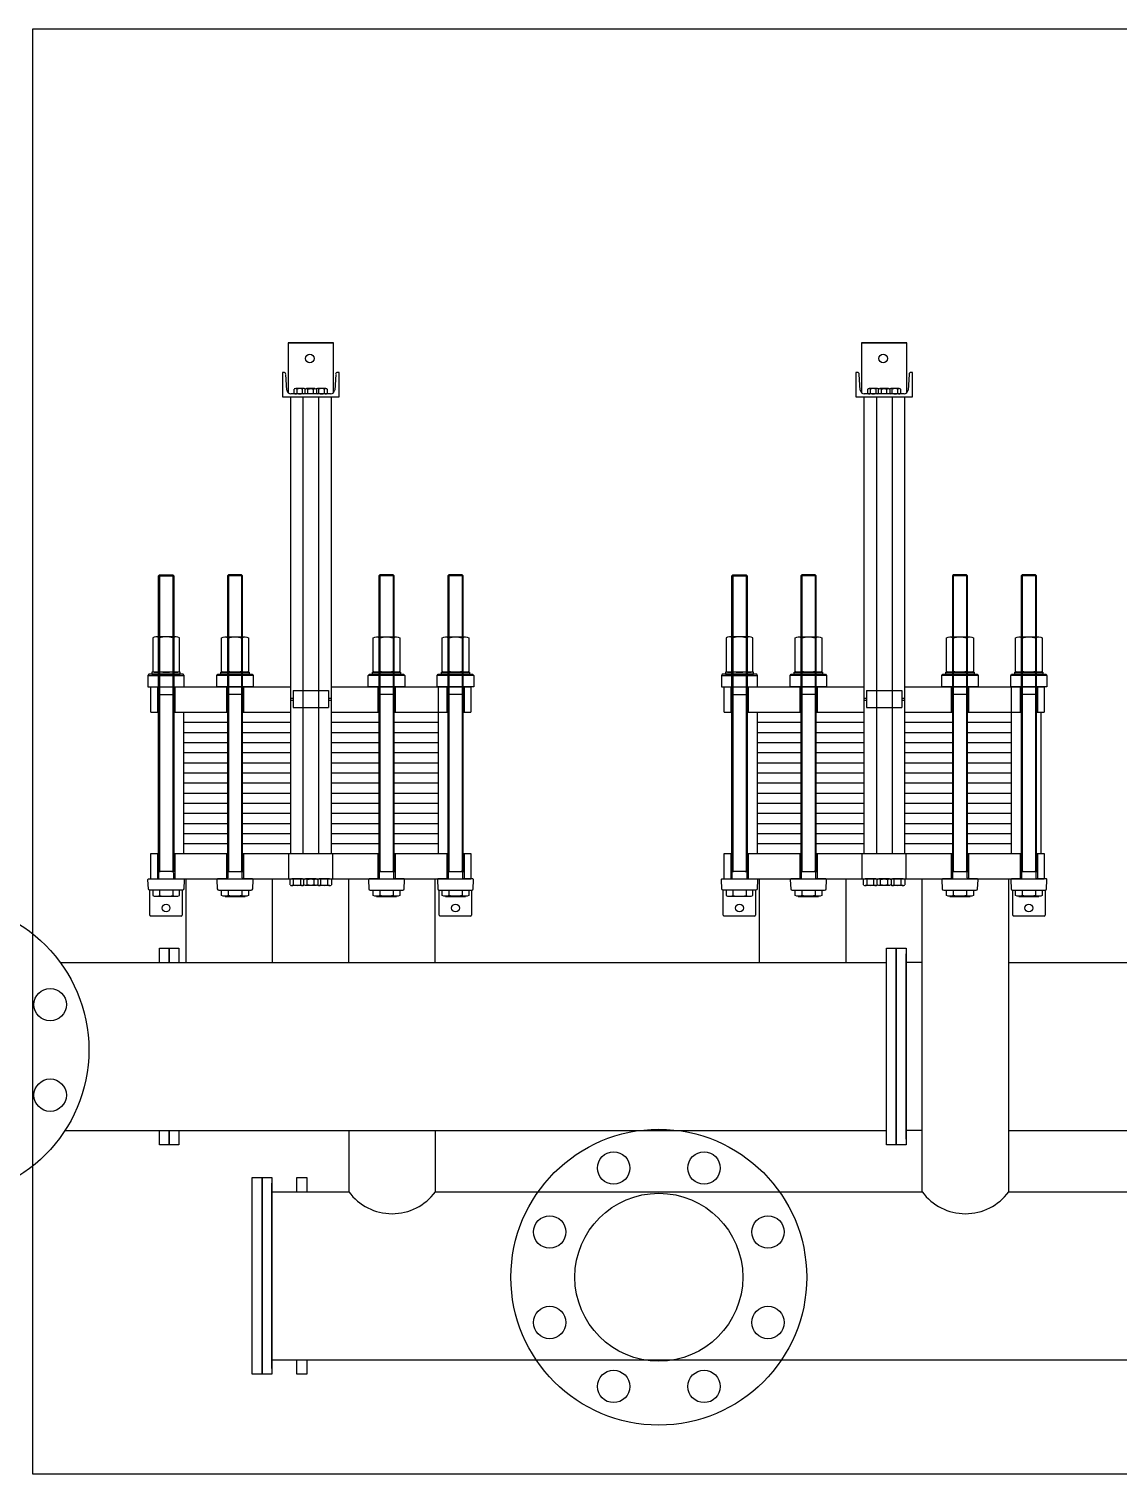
# Model space of a CAD drawing. Header units: millimetres. Extents: x -68052 to -33486, y 712065 to 715598.
# Drawn here: x -52480.8 to -52105.1, y 714070 to 714568.2 of the extents above; entities that cross this region are included whole.
import ezdxf

# ---------------------------------------------------------------- set-up
doc = ezdxf.new("R2010")
doc.units = ezdxf.units.MM
doc.header["$LTSCALE"] = 1000
doc.layers.add('！冷热源机房设备', color=4, linetype='CONTINUOUS')
doc.layers.add('！！！风系统-空调风管', color=4, linetype='CONTINUOUS')

# ---------------------------------------------------------------- blocks, each defined once
blk = doc.blocks.new('换热机组')
at = {"layer": '！！！风系统-空调风管', "color": 4}
for p, q in [((228.2, -799.9), (228.2, 716.9)), ((593.6, -1477.6), (593.6, -569.8)), ((382.7, -799.9), (382.7, -625.5)), ((439.1, -799.9), (439.1, -635.4)), ((-35.7, -764.7), (-35.7, -798.1)), ((-25, -895.9), (-25, -767.2)), ((-25, -767.2), (-1.8, -767.2)), ((-20.4, -767.2), (-1.8, -767.2)), ((-1.8, -774.4), (-1.8, -767.2)), ((128.2, -770.2), (-1.8, -770.2)), ((128.2, -767.2), (146.8, -767.2)), ((128.2, -774.4), (128.2, -767.2)), ((128.2, -767.2), (151.4, -767.2)), ((151.4, -1061.7), (151.4, -767.2)), ((161.9, -766.5), (184.7, -766.5)), ((185.6, -767.4), (185.6, -795.3)), ((-127.3, -774.4), (-128.1, -775.3)), ((-128.1, -775.3), (144.5, -775.3)), ((-128.1, -775.3), (-128.1, -787.5)), ((-127.3, -774.4), (-127.3, -788.3)), ((144.5, -774.4), (-127.3, -774.4)), ((-71, -790.6), (-71, -772.1)), ((-70.2, -775.2), (-39.3, -775.2)), ((-38.5, -790.6), (-38.5, -772.1)), ((-25, -773.5), (-1.8, -773.5)), ((-18.1, -773.5), (-18.1, -789.3)), ((128.2, -773.5), (151.4, -773.5)), ((144.5, -789.3), (144.5, -773.5)), ((161.9, -775.2), (166.6, -775.2)), ((167.5, -790.6), (167.5, -772.1)), ((-128.1, -787.5), (144.5, -787.5)), ((-128.1, -787.5), (-127.3, -788.3)), ((-127.3, -788.3), (144.5, -788.3)), ((-70.2, -787.5), (-39.3, -787.5)), ((-25, -789.3), (-1.8, -789.3)), ((-1.8, -837.8), (-1.8, -788.3)), ((128.2, -837.8), (128.2, -788.3)), ((128.2, -789.3), (151.4, -789.3)), ((161.9, -787.5), (166.6, -787.5)), ((184.7, -796.2), (161.9, -796.2)), ((-25, -797.5), (128.2, -797.5)), ((-1.8, -837.8), (-1.8, -797.5)), ((-1.8, -837.8), (-1.8, -797.5)), ((-1.8, -837.8), (-1.8, -797.5)), ((7.5, -837.8), (7.5, -797.5)), ((16.8, -837.8), (16.8, -797.5)), ((26, -837.8), (26, -797.5)), ((35.3, -837.8), (35.3, -797.5)), ((44.6, -837.8), (44.6, -797.5)), ((53.9, -837.8), (53.9, -797.5)), ((63.2, -837.8), (63.2, -797.5)), ((72.5, -837.8), (72.5, -797.5)), ((81.8, -837.8), (81.8, -797.5)), ((91.1, -837.8), (91.1, -797.5)), ((100.4, -837.8), (100.4, -797.5)), ((109.6, -837.8), (109.6, -797.5)), ((118.9, -837.8), (118.9, -797.5)), ((439.1, -799.9), (151.4, -799.9)), ((-71, -854), (-71, -835.5)), ((-38.5, -854), (-38.5, -835.5)), ((-35.7, -828.1), (-35.7, -861.5)), ((-25, -836.9), (-1.8, -836.9)), ((-18.1, -836.9), (-18.1, -852.7)), ((128.2, -836.9), (151.4, -836.9)), ((144.5, -852.7), (144.5, -836.9)), ((167.5, -854), (167.5, -835.5)), ((-127.3, -837.8), (-128.1, -838.7)), ((-128.1, -838.7), (144.5, -838.7)), ((-128.1, -838.7), (-128.1, -850.9)), ((144.5, -837.8), (-127.3, -837.8)), ((-127.3, -837.8), (-127.3, -851.7)), ((-70.2, -838.6), (-39.3, -838.6)), ((161.9, -838.6), (166.6, -838.6)), ((-128.1, -850.9), (144.5, -850.9)), ((-128.1, -850.9), (-127.3, -851.7)), ((-127.3, -851.7), (144.5, -851.7)), ((-70.2, -851), (-39.3, -851)), ((-25, -852.7), (-1.8, -852.7)), ((-1.8, -895.9), (-1.8, -851.7)), ((-1.8, -895.9), (-1.8, -851.7)), ((-1.8, -895.9), (-1.8, -851.7)), ((-1.8, -895.9), (-1.8, -851.7)), ((7.5, -895.9), (7.5, -851.7)), ((16.8, -895.9), (16.8, -851.7)), ((26, -895.9), (26, -851.7)), ((35.3, -895.9), (35.3, -851.7)), ((44.6, -895.9), (44.6, -851.7)), ((53.9, -895.9), (53.9, -851.7)), ((63.2, -895.9), (63.2, -851.7)), ((72.5, -895.9), (72.5, -851.7)), ((81.8, -895.9), (81.8, -851.7)), ((91.1, -895.9), (91.1, -851.7)), ((100.4, -895.9), (100.4, -851.7)), ((109.6, -895.9), (109.6, -851.7)), ((118.9, -895.9), (118.9, -851.7)), ((128.2, -977.1), (128.2, -851.7)), ((128.2, -852.7), (151.4, -852.7)), ((161.9, -851), (166.6, -851)), ((-314.1, -888.4), (-314.1, -889.7)), ((-291.8, -888.4), (-314.1, -888.4)), ((-291.8, -940.5), (-291.8, -888.4)), ((439.1, -879.4), (151.4, -879.4)), ((228.2, -879.4), (228.2, -894.3)), ((382.7, -879.4), (382.7, -894.3)), ((439.1, -1327.3), (439.1, -879.4)), ((-341.3, -893.5), (-341.3, -935.3)), ((-295.5, -893.5), (-341.3, -893.5)), ((-295.5, -893.5), (-340.9, -893.5)), ((-340.9, -893.5), (-340.9, -935.3)), ((-312.4, -891.6), (-297.9, -892.5)), ((-299.3, -900.6), (-299.3, -908.3)), ((-298.9, -899.3), (-294.8, -899.3)), ((-294.8, -901.8), (-298.9, -901.8)), ((-294.4, -896.2), (-294.4, -932.7)), ((-294.4, -900.6), (-294.4, -908.3)), ((-291.8, -895.9), (128.2, -895.9)), ((-291.8, -931.7), (-291.8, -897.2)), ((-21.8, -898.2), (-6, -898.2)), ((-21.8, -930.7), (-21.8, -898.2)), ((-20.4, -895.9), (-1.8, -895.9)), ((-14.8, -898.2), (-14.8, -895.9)), ((-13, -898.2), (-13, -895.9)), ((-6, -930.7), (-6, -898.2)), ((151.4, -894.2), (128.2, -894.2)), ((151.4, -937.7), (151.4, -891.2)), ((151.4, -897.1), (151.4, -906.7)), ((151.9, -895.5), (157, -895.5)), ((157, -898.7), (151.9, -898.7)), ((157.5, -897.1), (157.5, -906.7)), ((390.6, -894.3), (220.2, -894.3)), ((-299.3, -910.6), (-299.3, -918.3)), ((-294.8, -907), (-298.9, -907)), ((-294.8, -911.9), (-298.9, -911.9)), ((-294.4, -910.6), (-294.4, -918.3)), ((-291.8, -907.2), (128.2, -907.2)), ((151.4, -909.6), (151.4, -919.3)), ((157, -905.1), (151.9, -905.1)), ((157, -911.2), (151.9, -911.2)), ((157.5, -909.6), (157.5, -919.3)), ((228.2, -1672.3), (228.2, -912.3)), ((382.7, -1667.8), (382.7, -912.3)), ((-299.3, -920.6), (-299.3, -928.3)), ((-294.8, -917), (-298.9, -917)), ((-294.8, -921.9), (-298.9, -921.9)), ((-294.8, -927.1), (-298.9, -927.1)), ((-294.8, -929.6), (-298.9, -929.6)), ((-294.4, -920.6), (-294.4, -928.3)), ((-291.8, -921.6), (128.2, -921.6)), ((151.4, -922.2), (151.4, -931.8)), ((157, -917.7), (151.9, -917.7)), ((157, -923.8), (151.9, -923.8)), ((157.5, -922.2), (157.5, -931.8)), ((-341.3, -935.3), (-295.5, -935.3)), ((-340.9, -935.3), (-295.5, -935.3)), ((-314.1, -939.2), (-314.1, -940.5)), ((-314.1, -940.5), (-291.8, -940.5)), ((-297.9, -936.4), (-312.4, -937.3)), ((-291.8, -933), (128.2, -933)), ((-25, -1061.7), (-25, -933)), ((-21.8, -930.7), (-6, -930.7)), ((-20.4, -933), (-1.8, -933)), ((-14.8, -933), (-14.8, -930.7)), ((-13, -933), (-13, -930.7)), ((-1.8, -977.1), (-1.8, -933)), ((-1.8, -977.1), (-1.8, -933)), ((-1.8, -977.1), (-1.8, -933)), ((-1.8, -977.1), (-1.8, -933)), ((7.5, -977.1), (7.5, -933)), ((16.8, -977.1), (16.8, -933)), ((26, -977.1), (26, -933)), ((35.3, -977.1), (35.3, -933)), ((44.6, -977.1), (44.6, -933)), ((53.9, -977.1), (53.9, -933)), ((63.2, -977.1), (63.2, -933)), ((72.5, -977.1), (72.5, -933)), ((81.8, -977.1), (81.8, -933)), ((91.1, -977.1), (91.1, -933)), ((100.4, -977.1), (100.4, -933)), ((109.6, -977.1), (109.6, -933)), ((118.9, -977.1), (118.9, -933)), ((151.4, -934.6), (128.2, -934.6)), ((157, -930.2), (151.9, -930.2)), ((157, -933.4), (151.9, -933.4)), ((228.2, -949.5), (151.4, -949.5)), ((-35.7, -967.4), (-35.7, -1000.8)), ((-127.3, -977.1), (-128.1, -978)), ((-128.1, -978), (144.5, -978)), ((-128.1, -978), (-128.1, -990.2)), ((-127.3, -977.1), (-127.3, -991.1)), ((144.5, -977.1), (-127.3, -977.1)), ((-71, -993.4), (-71, -974.9)), ((-70.2, -977.9), (-39.3, -977.9)), ((-38.5, -993.4), (-38.5, -974.9)), ((-25, -976.2), (-1.8, -976.2)), ((-18.1, -976.2), (-18.1, -992)), ((128.2, -976.2), (151.4, -976.2)), ((144.5, -992), (144.5, -976.2)), ((161.9, -977.9), (166.6, -977.9)), ((167.5, -993.4), (167.5, -974.9)), ((-128.1, -990.2), (144.5, -990.2)), ((-128.1, -990.2), (-127.3, -991.1)), ((-127.3, -991.1), (144.5, -991.1)), ((-70.2, -990.3), (-39.3, -990.3)), ((-25, -992), (-1.8, -992)), ((-1.8, -1040.6), (-1.8, -991.1)), ((-1.8, -1031.4), (-1.8, -991.1)), ((-1.8, -1031.4), (-1.8, -991.1)), ((-1.8, -1031.4), (-1.8, -991.1)), ((7.5, -1031.4), (7.5, -991.1)), ((16.8, -1031.4), (16.8, -991.1)), ((26, -1031.4), (26, -991.1)), ((35.3, -1031.4), (35.3, -991.1)), ((44.6, -1031.4), (44.6, -991.1)), ((53.9, -1031.4), (53.9, -991.1)), ((63.2, -1031.4), (63.2, -991.1)), ((72.5, -1031.4), (72.5, -991.1)), ((81.8, -1031.4), (81.8, -991.1)), ((91.1, -1031.4), (91.1, -991.1)), ((100.4, -1031.4), (100.4, -991.1)), ((109.6, -1031.4), (109.6, -991.1)), ((118.9, -1031.4), (118.9, -991.1)), ((128.2, -1040.6), (128.2, -991.1)), ((128.2, -992), (151.4, -992)), ((161.9, -990.3), (166.6, -990.3)), ((-35.7, -1064.2), (-35.7, -1030.8)), ((-1.8, -1031.4), (128.2, -1031.4)), ((228.2, -1029), (151.4, -1029)), ((161.9, -1032.7), (184.7, -1032.7)), ((185.6, -1033.6), (185.6, -1061.5)), ((-128.1, -1041.4), (-127.3, -1040.6)), ((-128.1, -1041.4), (144.5, -1041.4)), ((-128.1, -1053.6), (-128.1, -1041.4)), ((-127.3, -1040.6), (144.5, -1040.6)), ((-127.3, -1054.5), (-127.3, -1040.6)), ((-71, -1038.3), (-71, -1056.8)), ((-70.2, -1041.4), (-39.3, -1041.4)), ((-38.5, -1038.3), (-38.5, -1056.8)), ((-25, -1039.6), (-1.8, -1039.6)), ((-18.1, -1055.4), (-18.1, -1039.6)), ((128.2, -1039.6), (151.4, -1039.6)), ((144.5, -1039.6), (144.5, -1055.4)), ((161.9, -1041.4), (166.6, -1041.4)), ((167.5, -1038.3), (167.5, -1056.8)), ((-128.1, -1053.6), (144.5, -1053.6)), ((-127.3, -1054.5), (-128.1, -1053.6)), ((144.5, -1054.5), (-127.3, -1054.5)), ((-70.2, -1053.7), (-39.3, -1053.7)), ((-25, -1055.4), (-1.8, -1055.4)), ((-1.8, -1061.7), (-25, -1061.7)), ((-1.8, -1061.7), (-1.8, -1054.5)), ((128.2, -1061.7), (128.2, -1054.5)), ((128.2, -1055.4), (151.4, -1055.4)), ((151.4, -1061.7), (128.2, -1061.7)), ((161.9, -1053.7), (166.6, -1053.7)), ((184.7, -1062.4), (161.9, -1062.4)), ((-127.3, -1301.8), (-128.1, -1302.7)), ((144.5, -1301.8), (-127.3, -1301.8)), ((-127.3, -1301.8), (-127.3, -1315.7)), ((-71, -1318), (-71, -1299.5)), ((-38.5, -1318), (-38.5, -1299.5)), ((-35.7, -1292), (-35.7, -1325.5)), ((-25, -1294.6), (-1.8, -1294.6)), ((-25, -1423.2), (-25, -1294.6)), ((-25, -1300.8), (-1.8, -1300.8)), ((-20.4, -1294.6), (-1.8, -1294.6)), ((-18.1, -1300.8), (-18.1, -1316.6)), ((-1.8, -1301.8), (-1.8, -1294.6)), ((128.2, -1294.6), (151.4, -1294.6)), ((128.2, -1301.8), (128.2, -1294.6)), ((128.2, -1294.6), (146.8, -1294.6)), ((128.2, -1300.8), (151.4, -1300.8)), ((144.5, -1316.6), (144.5, -1300.8)), ((151.4, -1589), (151.4, -1294.6)), ((161.9, -1293.9), (184.7, -1293.9)), ((167.5, -1318), (167.5, -1299.5)), ((185.6, -1294.8), (185.6, -1322.7)), ((-128.1, -1302.7), (-128.1, -1314.8)), ((-128.1, -1302.7), (144.5, -1302.7)), ((-128.1, -1314.8), (-127.3, -1315.7)), ((-128.1, -1314.8), (144.5, -1314.8)), ((-70.2, -1302.6), (-39.3, -1302.6)), ((-70.2, -1314.9), (-39.3, -1314.9)), ((161.9, -1302.6), (166.6, -1302.6)), ((161.9, -1314.9), (166.6, -1314.9)), ((-127.3, -1315.7), (144.5, -1315.7)), ((-25, -1316.6), (-1.8, -1316.6)), ((-25, -1324.8), (128.2, -1324.8)), ((-1.8, -1365.2), (-1.8, -1315.7)), ((-1.8, -1365.2), (-1.8, -1324.8)), ((-1.8, -1365.2), (-1.8, -1324.8)), ((-1.8, -1365.2), (-1.8, -1324.8)), ((7.5, -1365.2), (7.5, -1324.8)), ((16.8, -1365.2), (16.8, -1324.8)), ((26, -1365.2), (26, -1324.8)), ((35.3, -1365.2), (35.3, -1324.8)), ((44.6, -1365.2), (44.6, -1324.8)), ((53.9, -1365.2), (53.9, -1324.8)), ((63.2, -1365.2), (63.2, -1324.8)), ((72.5, -1365.2), (72.5, -1324.8)), ((81.8, -1365.2), (81.8, -1324.8)), ((91.1, -1365.2), (91.1, -1324.8)), ((100.4, -1365.2), (100.4, -1324.8)), ((109.6, -1365.2), (109.6, -1324.8)), ((118.9, -1365.2), (118.9, -1324.8)), ((128.2, -1365.2), (128.2, -1315.7)), ((128.2, -1316.6), (151.4, -1316.6)), ((228.2, -1327.3), (151.4, -1327.3)), ((184.7, -1323.6), (161.9, -1323.6)), ((382.7, -1327.3), (439.1, -1327.3)), ((-127.3, -1365.2), (-128.1, -1366.1)), ((-128.1, -1366.1), (-128.1, -1378.2)), ((-128.1, -1366.1), (144.5, -1366.1)), ((-127.3, -1365.2), (-127.3, -1379.1)), ((144.5, -1365.2), (-127.3, -1365.2)), ((-71, -1381.4), (-71, -1362.9)), ((-70.2, -1366), (-39.3, -1366)), ((-38.5, -1381.4), (-38.5, -1362.9)), ((-35.7, -1355.4), (-35.7, -1388.9)), ((-25, -1364.3), (-1.8, -1364.3)), ((-18.1, -1364.3), (-18.1, -1380.1)), ((128.2, -1364.3), (151.4, -1364.3)), ((144.5, -1380.1), (144.5, -1364.3)), ((161.9, -1366), (166.6, -1366)), ((167.5, -1381.4), (167.5, -1362.9)), ((-128.1, -1378.2), (-127.3, -1379.1)), ((-128.1, -1378.2), (144.5, -1378.2)), ((-127.3, -1379.1), (144.5, -1379.1)), ((-70.2, -1378.3), (-39.3, -1378.3)), ((-25, -1380.1), (-1.8, -1380.1)), ((-1.8, -1423.2), (-1.8, -1379.1)), ((-1.8, -1423.2), (-1.8, -1379.1)), ((-1.8, -1423.2), (-1.8, -1379.1)), ((-1.8, -1423.2), (-1.8, -1379.1)), ((7.5, -1423.2), (7.5, -1379.1)), ((16.8, -1423.2), (16.8, -1379.1)), ((26, -1423.2), (26, -1379.1)), ((35.3, -1423.2), (35.3, -1379.1)), ((44.6, -1423.2), (44.6, -1379.1)), ((53.9, -1423.2), (53.9, -1379.1)), ((63.2, -1423.2), (63.2, -1379.1)), ((72.5, -1423.2), (72.5, -1379.1)), ((81.8, -1423.2), (81.8, -1379.1)), ((91.1, -1423.2), (91.1, -1379.1)), ((100.4, -1423.2), (100.4, -1379.1)), ((109.6, -1423.2), (109.6, -1379.1)), ((118.9, -1423.2), (118.9, -1379.1)), ((128.2, -1504.5), (128.2, -1379.1)), ((128.2, -1380.1), (151.4, -1380.1)), ((161.9, -1378.3), (166.6, -1378.3)), ((228.2, -1406.8), (151.4, -1406.8)), ((382.7, -1406.8), (439.1, -1406.8)), ((439.1, -1477.6), (439.1, -1406.8)), ((-295.5, -1420.9), (-341.3, -1420.9)), ((-341.3, -1420.9), (-341.3, -1462.7)), ((-340.9, -1420.9), (-340.9, -1462.7)), ((-295.5, -1420.9), (-340.9, -1420.9)), ((-291.8, -1415.8), (-314.1, -1415.8)), ((-314.1, -1415.8), (-314.1, -1417.1)), ((-312.4, -1418.9), (-297.9, -1419.8)), ((-291.8, -1467.8), (-291.8, -1415.8)), ((151.4, -1465), (151.4, -1418.6)), ((-299.3, -1427.9), (-299.3, -1435.7)), ((-298.9, -1426.6), (-294.8, -1426.6)), ((-294.8, -1429.2), (-298.9, -1429.2)), ((-294.8, -1434.4), (-298.9, -1434.4)), ((-294.4, -1423.6), (-294.4, -1460.1)), ((-294.4, -1427.9), (-294.4, -1435.7)), ((-291.8, -1423.2), (128.2, -1423.2)), ((-291.8, -1459.1), (-291.8, -1424.5)), ((-291.8, -1434.6), (128.2, -1434.6)), ((-21.8, -1458.1), (-21.8, -1425.6)), ((-21.8, -1425.6), (-6, -1425.6)), ((-20.4, -1423.2), (-1.8, -1423.2)), ((-14.8, -1425.6), (-14.8, -1423.2)), ((-13, -1425.6), (-13, -1423.2)), ((-6, -1458.1), (-6, -1425.6)), ((151.4, -1421.6), (128.2, -1421.6)), ((151.4, -1424.5), (151.4, -1434.1)), ((151.9, -1422.8), (157, -1422.8)), ((157, -1426.1), (151.9, -1426.1)), ((157, -1432.5), (151.9, -1432.5)), ((157.5, -1424.5), (157.5, -1434.1)), ((-299.3, -1438), (-299.3, -1445.7)), ((-299.3, -1448), (-299.3, -1455.7)), ((-294.8, -1439.2), (-298.9, -1439.2)), ((-294.8, -1444.4), (-298.9, -1444.4)), ((-294.4, -1438), (-294.4, -1445.7)), ((-294.4, -1448), (-294.4, -1455.7)), ((151.4, -1437), (151.4, -1446.6)), ((157, -1438.6), (151.9, -1438.6)), ((157, -1445), (151.9, -1445)), ((157.5, -1437), (157.5, -1446.6)), ((-294.8, -1449.3), (-298.9, -1449.3)), ((-294.8, -1454.4), (-298.9, -1454.4)), ((-294.8, -1457), (-298.9, -1457)), ((-291.8, -1449), (128.2, -1449)), ((-291.8, -1460.4), (128.2, -1460.4)), ((-25, -1589), (-25, -1460.4)), ((-21.8, -1458.1), (-6, -1458.1)), ((-20.4, -1460.4), (-1.8, -1460.4)), ((-14.8, -1460.4), (-14.8, -1458.1)), ((-13, -1460.4), (-13, -1458.1)), ((-1.8, -1504.5), (-1.8, -1460.4)), ((-1.8, -1504.5), (-1.8, -1460.4)), ((-1.8, -1504.5), (-1.8, -1460.4)), ((-1.8, -1504.5), (-1.8, -1460.4)), ((7.5, -1504.5), (7.5, -1460.4)), ((16.8, -1504.5), (16.8, -1460.4)), ((26, -1504.5), (26, -1460.4)), ((35.3, -1504.5), (35.3, -1460.4)), ((44.6, -1504.5), (44.6, -1460.4)), ((53.9, -1504.5), (53.9, -1460.4)), ((63.2, -1504.5), (63.2, -1460.4)), ((72.5, -1504.5), (72.5, -1460.4)), ((81.8, -1504.5), (81.8, -1460.4)), ((91.1, -1504.5), (91.1, -1460.4)), ((100.4, -1504.5), (100.4, -1460.4)), ((109.6, -1504.5), (109.6, -1460.4)), ((118.9, -1504.5), (118.9, -1460.4)), ((151.4, -1449.5), (151.4, -1459.2)), ((157, -1451.1), (151.9, -1451.1)), ((157, -1457.6), (151.9, -1457.6)), ((157, -1460.8), (151.9, -1460.8)), ((157.5, -1449.5), (157.5, -1459.2)), ((-341.3, -1462.7), (-295.5, -1462.7)), ((-340.9, -1462.7), (-295.5, -1462.7)), ((-314.1, -1466.6), (-314.1, -1467.8)), ((-314.1, -1467.8), (-291.8, -1467.8)), ((-297.9, -1463.8), (-312.4, -1464.7)), ((151.4, -1462), (128.2, -1462)), ((228.2, -1476.9), (151.4, -1476.9)), ((601.5, -1477.6), (431.1, -1477.6)), ((-35.7, -1494.8), (-35.7, -1528.2)), ((-127.3, -1504.5), (-128.1, -1505.4)), ((-128.1, -1505.4), (-128.1, -1517.6)), ((-128.1, -1505.4), (144.5, -1505.4)), ((144.5, -1504.5), (-127.3, -1504.5)), ((-127.3, -1504.5), (-127.3, -1518.5)), ((-71, -1520.7), (-71, -1502.2)), ((-70.2, -1505.3), (-39.3, -1505.3)), ((-38.5, -1520.7), (-38.5, -1502.2)), ((-25, -1503.6), (-1.8, -1503.6)), ((-18.1, -1503.6), (-18.1, -1519.4)), ((128.2, -1503.6), (151.4, -1503.6)), ((144.5, -1519.4), (144.5, -1503.6)), ((161.9, -1505.3), (166.6, -1505.3)), ((167.5, -1520.7), (167.5, -1502.2)), ((-128.1, -1517.6), (-127.3, -1518.5)), ((-128.1, -1517.6), (144.5, -1517.6)), ((-127.3, -1518.5), (144.5, -1518.5)), ((-70.2, -1517.7), (-39.3, -1517.7)), ((-25, -1519.4), (-1.8, -1519.4)), ((-1.8, -1558.8), (-1.8, -1518.5)), ((-1.8, -1558.8), (-1.8, -1518.5)), ((-1.8, -1558.8), (-1.8, -1518.5)), ((-1.8, -1567.9), (-1.8, -1518.5)), ((7.5, -1558.8), (7.5, -1518.5)), ((16.8, -1558.8), (16.8, -1518.5)), ((26, -1558.8), (26, -1518.5)), ((35.3, -1558.8), (35.3, -1518.5)), ((44.6, -1558.8), (44.6, -1518.5)), ((53.9, -1558.8), (53.9, -1518.5)), ((63.2, -1558.8), (63.2, -1518.5)), ((72.5, -1558.8), (72.5, -1518.5)), ((81.8, -1558.8), (81.8, -1518.5)), ((91.1, -1558.8), (91.1, -1518.5)), ((100.4, -1558.8), (100.4, -1518.5)), ((109.6, -1558.8), (109.6, -1518.5)), ((118.9, -1558.8), (118.9, -1518.5)), ((128.2, -1567.9), (128.2, -1518.5)), ((128.2, -1519.4), (151.4, -1519.4)), ((161.9, -1517.7), (166.6, -1517.7)), ((-71, -1565.6), (-71, -1584.2)), ((-38.5, -1565.6), (-38.5, -1584.2)), ((-35.7, -1591.6), (-35.7, -1558.2)), ((-25, -1567), (-1.8, -1567)), ((-18.1, -1582.8), (-18.1, -1567)), ((-1.8, -1558.8), (128.2, -1558.8)), ((128.2, -1567), (151.4, -1567)), ((144.5, -1567), (144.5, -1582.8)), ((228.2, -1556.4), (151.4, -1556.4)), ((161.9, -1560), (184.7, -1560)), ((167.5, -1565.6), (167.5, -1584.2)), ((185.6, -1560.9), (185.6, -1588.9)), ((-128.1, -1568.8), (-127.3, -1567.9)), ((-128.1, -1581), (-128.1, -1568.8)), ((-128.1, -1568.8), (144.5, -1568.8)), ((-127.3, -1581.9), (-127.3, -1567.9)), ((-127.3, -1567.9), (144.5, -1567.9)), ((-70.2, -1568.7), (-39.3, -1568.7)), ((161.9, -1568.7), (166.6, -1568.7)), ((-127.3, -1581.9), (-128.1, -1581)), ((-128.1, -1581), (144.5, -1581)), ((144.5, -1581.9), (-127.3, -1581.9)), ((-70.2, -1581.1), (-39.3, -1581.1)), ((-25, -1582.8), (-1.8, -1582.8)), ((-1.8, -1589), (-25, -1589)), ((-1.8, -1589), (-1.8, -1581.9)), ((128.2, -1589), (128.2, -1581.9)), ((128.2, -1582.8), (151.4, -1582.8)), ((151.4, -1589), (128.2, -1589)), ((161.9, -1581.1), (166.6, -1581.1)), ((184.7, -1589.8), (161.9, -1589.8))]:
    blk.add_line(p, q, dxfattribs=at)
at = {"layer": '！！！风系统-空调风管', "color": 4, "ltscale": 0.005}
blk.add_lwpolyline([(698.6, -1697.5), (-629.9, -1697.5), (-629.9, 855.4), (698.6, 855.4)], close=True, dxfattribs=at)
at = {"layer": '！！！风系统-空调风管', "color": 4}
for points in [[(-70.2, -793.7, -0.268098), (-70.2, -787.5, -0.134003), (-70.2, -775.2, -0.268098), (-70.2, -769), (-39.3, -769, -0.268098), (-39.3, -775.2, -0.134003), (-39.3, -787.5, -0.268098), (-39.3, -793.7)], [(-70.2, -857.1, -0.268098), (-70.2, -851, -0.134003), (-70.2, -838.6, -0.268098), (-70.2, -832.4), (-39.3, -832.4, -0.268098), (-39.3, -838.6, -0.134003), (-39.3, -851, -0.268098), (-39.3, -857.1)], [(-294.8, -909.3, -0.268098), (-294.8, -911.9, -0.134003), (-294.8, -917, -0.268098), (-294.8, -919.6), (-298.9, -919.6, -0.268098), (-298.9, -917, -0.134003), (-298.9, -911.9, -0.268098), (-298.9, -909.3)], [(157, -908, -0.268098), (157, -911.2, -0.134003), (157, -917.7, -0.268098), (157, -920.9), (151.9, -920.9, -0.268098), (151.9, -917.7, -0.134003), (151.9, -911.2, -0.268098), (151.9, -908)], [(-70.2, -996.4, -0.268098), (-70.2, -990.3, -0.134003), (-70.2, -977.9, -0.268098), (-70.2, -971.8), (-39.3, -971.8, -0.268098), (-39.3, -977.9, -0.134003), (-39.3, -990.3, -0.268098), (-39.3, -996.4)], [(-70.2, -1035.2, 0.268098), (-70.2, -1041.4, 0.134003), (-70.2, -1053.7, 0.268098), (-70.2, -1059.9), (-39.3, -1059.9, 0.268098), (-39.3, -1053.7, 0.134003), (-39.3, -1041.4, 0.268098), (-39.3, -1035.2)], [(-70.2, -1321.1, -0.268098), (-70.2, -1314.9, -0.134003), (-70.2, -1302.6, -0.268098), (-70.2, -1296.4), (-39.3, -1296.4, -0.268098), (-39.3, -1302.6, -0.134003), (-39.3, -1314.9, -0.268098), (-39.3, -1321.1)], [(-70.2, -1384.5, -0.268098), (-70.2, -1378.3, -0.134003), (-70.2, -1366, -0.268098), (-70.2, -1359.8), (-39.3, -1359.8, -0.268098), (-39.3, -1366, -0.134003), (-39.3, -1378.3, -0.268098), (-39.3, -1384.5)], [(-294.8, -1436.7, -0.268098), (-294.8, -1439.2, -0.134003), (-294.8, -1444.4, -0.268098), (-294.8, -1447), (-298.9, -1447, -0.268098), (-298.9, -1444.4, -0.134003), (-298.9, -1439.2, -0.268098), (-298.9, -1436.7)], [(157, -1435.4, -0.268098), (157, -1438.6, -0.134003), (157, -1445, -0.268098), (157, -1448.3), (151.9, -1448.3, -0.268098), (151.9, -1445, -0.134003), (151.9, -1438.6, -0.268098), (151.9, -1435.4)], [(-70.2, -1523.8, -0.268098), (-70.2, -1517.7, -0.134003), (-70.2, -1505.3, -0.268098), (-70.2, -1499.1), (-39.3, -1499.1, -0.268098), (-39.3, -1505.3, -0.134003), (-39.3, -1517.7, -0.268098), (-39.3, -1523.8)], [(-70.2, -1562.6, 0.268098), (-70.2, -1568.7, 0.134003), (-70.2, -1581.1, 0.268098), (-70.2, -1587.2), (-39.3, -1587.2, 0.268098), (-39.3, -1581.1, 0.134003), (-39.3, -1568.7, 0.268098), (-39.3, -1562.6)]]:
    blk.add_lwpolyline(points, format="xyb", close=True, dxfattribs=at)
for points in [[(-36.7, -768.4), (-36.7, -794.4), (-38.5, -794.4), (-38.5, -768.4)], [(-35.7, -764.7), (-25.2, -764.7), (-25.2, -766), (-25, -766), (-25, -796.7), (-25.2, -796.7), (-25.2, -798.1), (-35.7, -798.1), (-36.7, -797.2), (-36.7, -765.6)], [(-36.7, -831.8), (-36.7, -857.8), (-38.5, -857.8), (-38.5, -831.8)], [(-35.7, -828.1), (-25.2, -828.1), (-25.2, -829.5), (-25, -829.5), (-25, -860.1), (-25.2, -860.1), (-25.2, -861.5), (-35.7, -861.5), (-36.7, -860.6), (-36.7, -829)], [(215.1, -903.3), (215.1, -894.3), (395.8, -894.3), (395.8, -903.3)], [(215.1, -912.3), (215.1, -903.3), (395.8, -903.3), (395.8, -912.3)], [(-35.7, -967.4), (-25.2, -967.4), (-25.2, -968.8), (-25, -968.8), (-25, -999.4), (-25.2, -999.4), (-25.2, -1000.8), (-35.7, -1000.8), (-36.7, -999.9), (-36.7, -968.3)], [(-36.7, -971.1), (-36.7, -997.1), (-38.5, -997.1), (-38.5, -971.1)], [(-36.7, -1060.5), (-36.7, -1034.5), (-38.5, -1034.5), (-38.5, -1060.5)], [(-35.7, -1064.2), (-25.2, -1064.2), (-25.2, -1062.8), (-25, -1062.8), (-25, -1032.2), (-25.2, -1032.2), (-25.2, -1030.8), (-35.7, -1030.8), (-36.7, -1031.7), (-36.7, -1063.3)], [(-36.7, -1295.7), (-36.7, -1321.7), (-38.5, -1321.7), (-38.5, -1295.7)], [(-35.7, -1292), (-25.2, -1292), (-25.2, -1293.4), (-25, -1293.4), (-25, -1324.1), (-25.2, -1324.1), (-25.2, -1325.5), (-35.7, -1325.5), (-36.7, -1324.5), (-36.7, -1293)], [(-36.7, -1359.2), (-36.7, -1385.2), (-38.5, -1385.2), (-38.5, -1359.2)], [(-35.7, -1355.4), (-25.2, -1355.4), (-25.2, -1356.8), (-25, -1356.8), (-25, -1387.5), (-25.2, -1387.5), (-25.2, -1388.9), (-35.7, -1388.9), (-36.7, -1387.9), (-36.7, -1356.4)], [(426, -1486.6), (426, -1477.6), (606.7, -1477.6), (606.7, -1486.6)], [(426, -1495.6), (426, -1486.6), (606.7, -1486.6), (606.7, -1495.6)], [(-36.7, -1498.5), (-36.7, -1524.5), (-38.5, -1524.5), (-38.5, -1498.5)], [(-35.7, -1494.8), (-25.2, -1494.8), (-25.2, -1496.2), (-25, -1496.2), (-25, -1526.8), (-25.2, -1526.8), (-25.2, -1528.2), (-35.7, -1528.2), (-36.7, -1527.3), (-36.7, -1495.7)], [(-36.7, -1587.9), (-36.7, -1561.9), (-38.5, -1561.9), (-38.5, -1587.9)], [(-35.7, -1591.6), (-25.2, -1591.6), (-25.2, -1590.2), (-25, -1590.2), (-25, -1559.6), (-25.2, -1559.6), (-25.2, -1558.2), (-35.7, -1558.2), (-36.7, -1559.1), (-36.7, -1590.7)]]:
    blk.add_lwpolyline(points, close=True, dxfattribs=at)
for points in [[(144.5, -786.7, 0.414214), (145.9, -788.1), (150.5, -788.1, -0.414214), (151.4, -789), (151.4, -797.1, 0.42806), (152.4, -798), (160.6, -797.7, 0.400502), (161.9, -796.3), (161.9, -766.5, 0.400502), (160.6, -765.1), (152.4, -764.7, 0.42806), (151.4, -765.6), (151.4, -773.7, -0.414214), (150.5, -774.6), (145.9, -774.6, 0.414214), (144.5, -776, 0.414214)], [(161.9, -769), (166.6, -769, -0.268098), (166.6, -775.2, -0.134003), (166.6, -787.5, -0.268098), (166.6, -793.7), (161.9, -793.7, -0.268098)], [(144.5, -850.1, 0.414214), (145.9, -851.5), (150.5, -851.5, -0.414214), (151.4, -852.4), (151.4, -860.5, 0.42806), (152.4, -861.5), (160.6, -861.1, 0.400502), (161.9, -859.7), (161.9, -829.9, 0.400502), (160.6, -828.5), (152.4, -828.1, 0.42806), (151.4, -829), (151.4, -837.1, -0.414214), (150.5, -838), (145.9, -838, 0.414214), (144.5, -839.4, 0.414214)], [(161.9, -832.4), (166.6, -832.4, -0.268098), (166.6, -838.6, -0.134003), (166.6, -851, -0.268098), (166.6, -857.1), (161.9, -857.1, -0.268098)], [(144.5, -989.5, 0.414214), (145.9, -990.8), (150.5, -990.8, -0.414214), (151.4, -991.8), (151.4, -999.9, 0.42806), (152.4, -1000.8), (160.6, -1000.4, 0.400502), (161.9, -999), (161.9, -969.2, 0.400502), (160.6, -967.8), (152.4, -967.4, 0.42806), (151.4, -968.4), (151.4, -976.4, -0.414214), (150.5, -977.4), (145.9, -977.4, 0.414214), (144.5, -978.8, 0.414214)], [(161.9, -971.8), (166.6, -971.8, -0.268098), (166.6, -977.9, -0.134003), (166.6, -990.3, -0.268098), (166.6, -996.4), (161.9, -996.4, -0.268098)], [(144.5, -1042.2, -0.414214), (145.9, -1040.8), (150.5, -1040.8, 0.414214), (151.4, -1039.9), (151.4, -1031.8, -0.42806), (152.4, -1030.8), (160.6, -1031.2, -0.400502), (161.9, -1032.6), (161.9, -1062.4, -0.400502), (160.6, -1063.8), (152.4, -1064.2, -0.42806), (151.4, -1063.3), (151.4, -1055.2, 0.414214), (150.5, -1054.3), (145.9, -1054.3, -0.414214), (144.5, -1052.9, -0.414214)], [(161.9, -1059.9), (166.6, -1059.9, 0.268098), (166.6, -1053.7, 0.134003), (166.6, -1041.4, 0.268098), (166.6, -1035.2), (161.9, -1035.2, 0.268098)], [(144.5, -1314.1, 0.414214), (145.9, -1315.5), (150.5, -1315.5, -0.414214), (151.4, -1316.4), (151.4, -1324.5, 0.42806), (152.4, -1325.4), (160.6, -1325, 0.400502), (161.9, -1323.6), (161.9, -1293.8, 0.400502), (160.6, -1292.5), (152.4, -1292.1, 0.42806), (151.4, -1293), (151.4, -1301.1, -0.414214), (150.5, -1302), (145.9, -1302, 0.414214), (144.5, -1303.4, 0.414214)], [(161.9, -1296.4), (166.6, -1296.4, -0.268098), (166.6, -1302.6, -0.134003), (166.6, -1314.9, -0.268098), (166.6, -1321.1), (161.9, -1321.1, -0.268098)], [(144.5, -1377.5, 0.414214), (145.9, -1378.9), (150.5, -1378.9, -0.414214), (151.4, -1379.8), (151.4, -1387.9, 0.42806), (152.4, -1388.8), (160.6, -1388.4, 0.400502), (161.9, -1387.1), (161.9, -1357.3, 0.400502), (160.6, -1355.9), (152.4, -1355.5, 0.42806), (151.4, -1356.4), (151.4, -1364.5, -0.414214), (150.5, -1365.4), (145.9, -1365.4, 0.414214), (144.5, -1366.8, 0.414214)], [(161.9, -1359.8), (166.6, -1359.8, -0.268098), (166.6, -1366, -0.134003), (166.6, -1378.3, -0.268098), (166.6, -1384.5), (161.9, -1384.5, -0.268098)], [(144.5, -1516.8, 0.414214), (145.9, -1518.2), (150.5, -1518.2, -0.414214), (151.4, -1519.1), (151.4, -1527.2, 0.42806), (152.4, -1528.2), (160.6, -1527.8, 0.400502), (161.9, -1526.4), (161.9, -1496.6, 0.400502), (160.6, -1495.2), (152.4, -1494.8, 0.42806), (151.4, -1495.7), (151.4, -1503.8, -0.414214), (150.5, -1504.8), (145.9, -1504.8, 0.414214), (144.5, -1506.1, 0.414214)], [(161.9, -1499.1), (166.6, -1499.1, -0.268098), (166.6, -1505.3, -0.134003), (166.6, -1517.7, -0.268098), (166.6, -1523.8), (161.9, -1523.8, -0.268098)], [(144.5, -1569.6, -0.414214), (145.9, -1568.2), (150.5, -1568.2, 0.414214), (151.4, -1567.2), (151.4, -1559.2, -0.42806), (152.4, -1558.2), (160.6, -1558.6, -0.400502), (161.9, -1560), (161.9, -1589.8, -0.400502), (160.6, -1591.2), (152.4, -1591.6, -0.42806), (151.4, -1590.6), (151.4, -1582.6, 0.414214), (150.5, -1581.6), (145.9, -1581.6, -0.414214), (144.5, -1580.2, -0.414214)], [(161.9, -1587.2), (166.6, -1587.2, 0.268098), (166.6, -1581.1, 0.134003), (166.6, -1568.7, 0.268098), (166.6, -1562.6), (161.9, -1562.6, 0.268098)]]:
    blk.add_lwpolyline(points, format="xyb", dxfattribs=at)
for points in [[(439.1, -1454.5), (426, -1454.5), (426, -1445.5), (439.1, -1445.5)], [(593.6, -1445.5), (606.7, -1445.5), (606.7, -1454.5), (593.6, -1454.5)], [(228.2, -1572.1), (215.1, -1572.1), (215.1, -1563.1), (228.2, -1563.1)], [(382.7, -1563.1), (395.8, -1563.1), (395.8, -1572.1), (382.7, -1572.1)], [(228.2, -1581.1), (215.1, -1581.1), (215.1, -1572.1), (228.2, -1572.1)], [(382.7, -1572.1), (395.8, -1572.1), (395.8, -1581.1), (382.7, -1581.1)]]:
    blk.add_lwpolyline(points, dxfattribs=at)
for centre, radius in [((178.2, -781.4), 3.57), ((-327, -915.3), 3.95), ((517.6, -1121.7), 136), ((476, -1021.3), 14.9), ((559.2, -1021.3), 14.9), ((178.2, -1047.5), 3.57), ((517.6, -1121.7), 77.2), ((417.2, -1080.1), 14.9), ((618, -1080.1), 14.9), ((417.2, -1163.3), 14.9), ((618, -1163.3), 14.9), ((476, -1222.1), 14.9), ((559.2, -1222.1), 14.9), ((178.2, -1308.7), 3.57), ((-327, -1442.6), 3.95), ((178.2, -1574.9), 3.57), ((308.6, -1781.9), 136), ((267, -1681.5), 14.9), ((350.2, -1681.5), 14.9)]:
    blk.add_circle(centre, radius, dxfattribs=at)
for centre, radius, start, end in [((184.7, -767.4), 0.892, 0, 90), ((184.7, -795.3), 0.892, 270, 0), ((409.9, -839.7), 49.3, 306.2372, 53.7628), ((-312.3, -889.7), 1.86, 180, 266.4), ((-296.7, -900.6), 2.57, 149.984, 210.016), ((-289.5, -904.4), 9.78, 164.7353, 195.2647), ((-298.2, -896.2), 3.72, 0, 86.4), ((-297, -900.6), 2.57, 329.984, 30.016), ((-304.2, -904.4), 9.78, 344.7353, 15.2647), ((154.7, -897.1), 3.22, 149.984, 210.016), ((163.7, -901.9), 12.2, 164.7353, 195.2647), ((154.3, -897.1), 3.22, 329.984, 30.016), ((145.2, -901.9), 12.2, 344.7353, 15.2647), ((-296.7, -908.3), 2.57, 149.984, 206.632), ((-297, -908.3), 2.57, 333.368, 30.016), ((154.7, -906.7), 3.22, 149.984, 206.632), ((154.3, -906.7), 3.22, 333.368, 30.016), ((-296.7, -920.6), 2.57, 153.368, 210.016), ((-289.5, -924.5), 9.78, 164.7353, 195.2647), ((-296.7, -928.3), 2.57, 149.984, 210.016), ((-297, -920.6), 2.57, 329.984, 26.632), ((-304.2, -924.5), 9.78, 344.7353, 15.2647), ((-297, -928.3), 2.57, 329.984, 30.016), ((154.7, -922.2), 3.22, 153.368, 210.016), ((163.7, -927), 12.2, 164.7353, 195.2647), ((154.3, -922.2), 3.22, 329.984, 26.632), ((145.2, -927), 12.2, 344.7353, 15.2647), ((-312.3, -939.2), 1.86, 93.6, 180), ((-298.2, -932.7), 3.72, 273.6, 0), ((154.7, -931.8), 3.22, 149.984, 210.016), ((154.3, -931.8), 3.22, 329.984, 30.016), ((184.7, -1033.6), 0.892, 0, 90), ((184.7, -1061.5), 0.892, 270, 0), ((184.7, -1294.8), 0.892, 0, 90), ((184.7, -1322.7), 0.892, 270, 0), ((409.9, -1367), 49.3, 306.2372, 53.7628), ((-312.3, -1417.1), 1.86, 180, 266.4), ((-298.2, -1423.6), 3.72, 0, 86.4), ((-296.7, -1427.9), 2.57, 149.984, 210.016), ((-289.5, -1431.8), 9.78, 164.7353, 195.2647), ((-296.7, -1435.7), 2.57, 149.984, 206.632), ((-297, -1427.9), 2.57, 329.984, 30.016), ((-304.2, -1431.8), 9.78, 344.7353, 15.2647), ((-297, -1435.7), 2.57, 333.368, 30.016), ((154.7, -1424.5), 3.22, 149.984, 210.016), ((163.7, -1429.3), 12.2, 164.7353, 195.2647), ((154.7, -1434.1), 3.22, 149.984, 206.632), ((154.3, -1424.5), 3.22, 329.984, 30.016), ((145.2, -1429.3), 12.2, 344.7353, 15.2647), ((154.3, -1434.1), 3.22, 333.368, 30.016), ((-296.7, -1448), 2.57, 153.368, 210.016), ((-297, -1448), 2.57, 329.984, 26.632), ((-289.5, -1451.9), 9.78, 164.7353, 195.2647), ((-296.7, -1455.7), 2.57, 149.984, 210.016), ((-298.2, -1460.1), 3.72, 273.6, 0), ((-304.2, -1451.9), 9.78, 344.7353, 15.2647), ((-297, -1455.7), 2.57, 329.984, 30.016), ((154.7, -1449.5), 3.22, 153.368, 210.016), ((163.7, -1454.4), 12.2, 164.7353, 195.2647), ((154.7, -1459.2), 3.22, 149.984, 210.016), ((154.3, -1449.5), 3.22, 329.984, 26.632), ((145.2, -1454.4), 12.2, 344.7353, 15.2647), ((154.3, -1459.2), 3.22, 329.984, 30.016), ((-312.3, -1466.6), 1.86, 93.6, 180), ((184.7, -1560.9), 0.892, 0, 90), ((184.7, -1588.9), 0.892, 270, 0)]:
    blk.add_arc(centre, radius, start, end, dxfattribs=at)

msp = doc.modelspace()

# ---------------------------------------------------------------- block references
at = {"layer": '！冷热源机房设备', "color": 4, "xscale": 0.375, "yscale": 0.375, "zscale": 0.375, "rotation": 270}
msp.add_blockref('换热机组', (-51842.91, 714331.94), dxfattribs=at)

doc.saveas('drawing.dxf')
